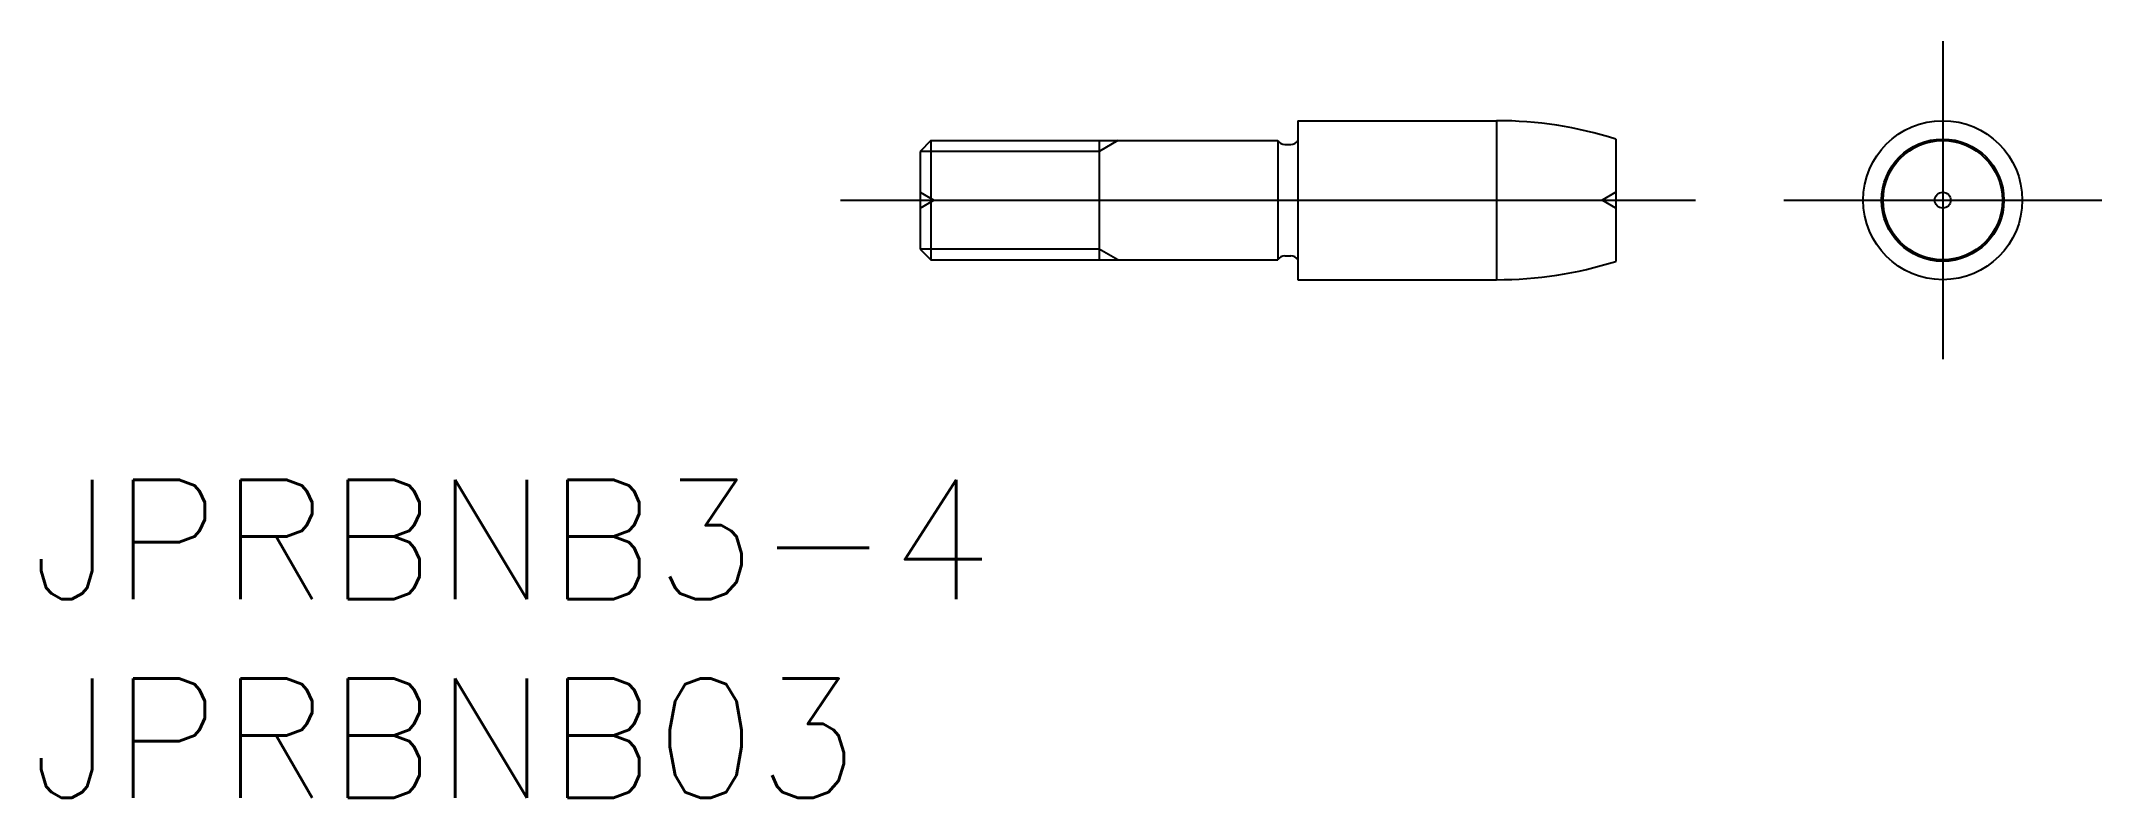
# Model space of a CAD drawing. Extents: x -22.1 to 29.7, y -15 to 4.
import ezdxf

# ---------------------------------------------------------------- set-up
doc = ezdxf.new("R2010")
doc.units = 0
doc.linetypes.add('CENTER', pattern=[50.8, 31.75, -6.35, 6.35, -6.35])
doc.linetypes.add('DASHED', pattern=[19.05, 12.7, -6.35])
doc.layers.get('0').update_dxf_attribs({"linetype": 'CONTINUOUS'})
doc.layers.add('CENTER', color=1, linetype='CENTER')
doc.styles.get("Standard").update_dxf_attribs({"font": 'txt.shx', "height": 3, "bigfont": 'bigfont.shx'})

msp = doc.modelspace()

# ---------------------------------------------------------------- linework, layer by layer
at = {"color": 7, "linetype": 'CONTINUOUS'}
for p, q in [((9.5, 2), (14.5, 2)), ((9.5, 2), (9.5, -2)), ((14.5, 2), (14.5, -2)), ((0.27, 1.5), (0, 1.229)), ((0, 1.229), (0, -1.23)), ((0.27, 1.5), (9, 1.5)), ((0.27, 1.5), (0.27, -1.5)), ((4.5, 1.5), (4.5, -1.5)), ((9, 1.5), (9, -1.5)), ((9.173, 1.4), (9.327, 1.4)), ((17.5, 1.539), (17.5, -1.539)), ((0, -1.23), (0.27, -1.5)), ((0.27, -1.5), (9, -1.5)), ((9.173, -1.4), (9.327, -1.4)), ((9.5, -2), (14.5, -2))]:
    msp.add_line(p, q, dxfattribs=at)
at = {"color": 3, "linetype": 'CONTINUOUS'}
for p, q in [((4.5, 1.229), (0, 1.229)), ((4.969, 1.5), (4.5, 1.229)), ((4.5, -1.23), (0, -1.23)), ((4.969, -1.5), (4.5, -1.23))]:
    msp.add_line(p, q, dxfattribs=at)
at = {"color": 3, "linetype": 'DASHED'}
for p, q in [((0, 0.2), (0.346, 0)), ((17.5, 0.2), (17.154, 0)), ((17.5, -0.2), (17.154, 0)), ((0, -0.2), (0.346, 0))]:
    msp.add_line(p, q, dxfattribs=at)
at = {"color": 7, "linetype": 'CONTINUOUS'}
for radius in [2, 1.539, 0.2]:
    msp.add_circle((25.723, 0), radius, dxfattribs=at)
at = {"color": 3, "linetype": 'DASHED'}
msp.add_circle((25.723, 0), 1.5, dxfattribs=at)
at = {"color": 7, "linetype": 'CONTINUOUS'}
for centre, radius, start, end in [((14.5, -8), 10, 72.5424, 90), ((9.173, 1.6), 0.2, 210, 270), ((9.327, 1.6), 0.2, 270, 330), ((9.173, -1.6), 0.2, 90, 150), ((9.327, -1.6), 0.2, 30, 90), ((14.5, 8), 10, 270, 287.4576)]:
    msp.add_arc(centre, radius, start, end, dxfattribs=at)
at = {"layer": 'CENTER', "color": 1, "linetype": 'CENTER'}
for p, q in [((25.723, 4), (25.723, -4)), ((-2, 0), (19.5, 0)), ((21.723, 0), (29.723, 0))]:
    msp.add_line(p, q, dxfattribs=at)

# ---------------------------------------------------------------- texts
at = {"color": 7, "linetype": 'CONTINUOUS'}
for s, p in [('JPRBNB3-4', (-22.366, -10.035)), ('JPRBNB03', (-22.366, -15.035))]:
    msp.add_text(s, height=3, dxfattribs=at).set_placement(p)

doc.saveas('drawing.dxf')
